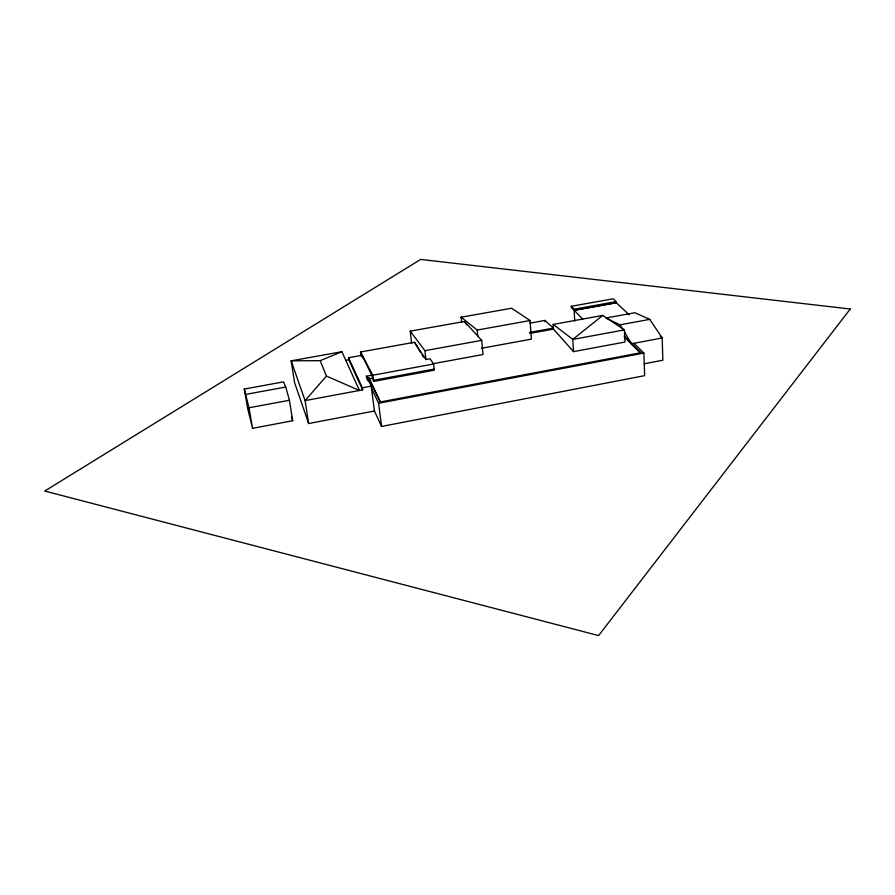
<?xml version="1.0" encoding="UTF-8"?>
<svg xmlns="http://www.w3.org/2000/svg" width="895" height="895" viewBox="0 0 895 895"><rect width="100%" height="100%" fill="white"/><g stroke="black" fill="none" stroke-linecap="round" stroke-linejoin="round"><path stroke-width="1.34" d="M308.63 423.525L294.544 382.489L291.155 360.83L320.197 360.663L326.429 376.079L305.094 400.613L308.63 423.525L374.434 411.006L381.561 426.445L644.646 375.654L643.874 353.066L633.94 343.311M602.693 315.432L572.789 339.418L573.505 351.634L624.945 342.047L624.441 329.886L602.693 315.432L553.188 324.426L553.49 329.114L573.505 351.634M320.197 360.663L341.901 351.713L359.432 390.477L326.429 376.079M644.131 363.784L662.826 360.215L662.21 337.963L649.748 319.37L634.879 312.735L605.971 318.005L620.011 324.829L622.998 329.528M371.481 388.285L378.596 403.253L643.874 353.066M252.569 428.325L292.676 420.728L289.421 400.266L285.751 387.032L283.469 381.874L244.29 389.045L247.792 409.071L252.569 428.325L248.989 407.784L244.29 389.045M361.054 355.986L360.517 351.992L414.497 342.259L425.897 359.522L430.081 358.761L433.605 364.008L434.299 370.161L373.651 381.415L371.761 375.218L362.05 355.281L348.535 357.731L362.363 387.815L362.632 389.873L305.094 400.613L291.155 360.83L341.901 351.713M631.948 343.691L662.21 337.963L660.174 336.072M371.761 375.218L366.458 376.202L366.726 378.294L368.919 377.891L380.453 401.944L641.066 352.675L624.195 335.983M368.919 377.891L369.053 378.909L372.152 378.328M373.651 381.415L373.517 380.33L434.176 369.087M248.989 407.784L289.421 400.266M362.363 387.815L371.201 386.159L374.434 411.006M481.577 348.267L531.417 339.127L530.064 320.522L511.627 308.238L461.149 317.21L477.169 330.065L477.717 335.994M620.011 324.829L649.748 319.37M245.924 394.359L285.751 387.032M433.359 363.672L482.987 354.521L481.711 340.346L464.382 321.484L410.234 331.139L411.622 343.333M360.517 351.992L372.823 375.218L433.605 364.008M624.441 329.886L572.789 339.418L553.188 324.426M410.234 331.139L424.924 350.683L481.711 340.346M529.672 332.414L553.423 328.085L544.921 320.432L529.929 323.14M529.75 333.455L553.49 329.114M571.267 306.303L574.064 309.2L616.14 301.637L616.196 302.846L574.143 310.408L571.346 307.511L571.267 306.303L613.12 298.807L616.14 301.637M477.169 330.065L530.064 320.522M345.761 360.26L348.804 359.7L362.632 389.873M624.24 337.035L640.193 352.798M582.734 319.123L574.131 310.207L616.185 302.644L629.174 314.805L629.14 313.776M461.473 317.468L461.138 316.998L461.663 322.524M464.382 321.484L466.81 324.829M624.486 331.877L631.993 344.698M414.497 342.259L420.661 352.529M422.026 354.812L423.391 357.094M369.053 378.909L380.006 401.788M366.458 376.202L371.201 386.159M366.726 378.294L367.912 380.8M291.479 416.947L292.676 420.728M348.535 357.731L348.804 359.7M372.823 375.218L373.517 380.33M362.05 355.281L362.397 357.922M378.596 403.253L381.561 426.445M424.924 350.683L425.897 359.522M544.921 320.432L545.01 321.752M574.064 309.2L574.747 320.981M850.25 309.01L598.598 635.584L44.75 491.031L420.684 259.416L850.25 309.01"/></g></svg>
